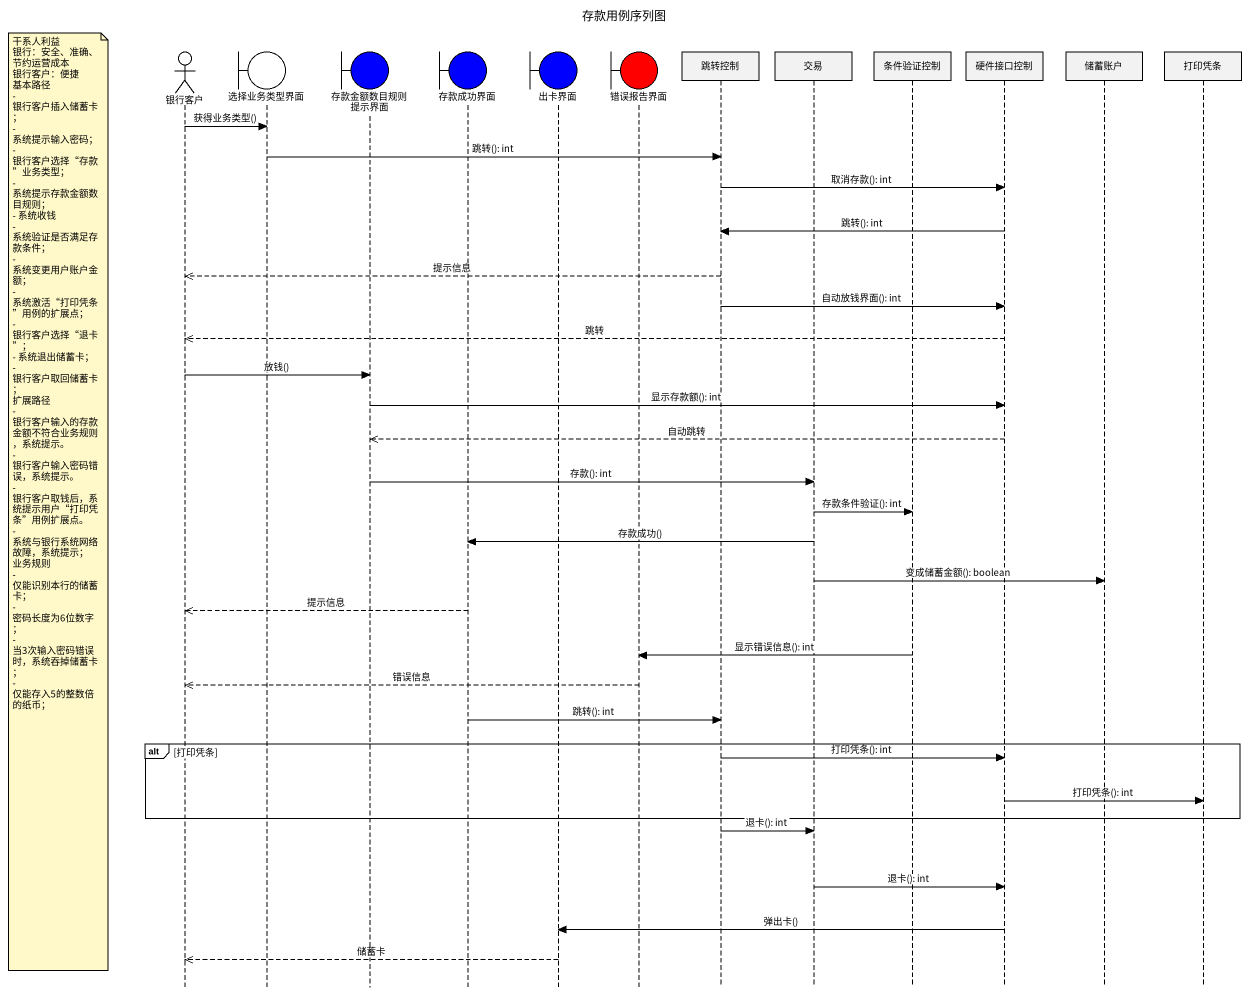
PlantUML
@startuml
title 存款用例序列图
hide footbox
actor 银行客户
boundary 选择业务类型界面
boundary 存款金额数目规则提示界面 #0000FF
boundary 存款成功界面 #0000FF
boundary 出卡界面 #0000FF
boundary 错误报告界面 #FF0000
participant 跳转控制
participant 交易
participant 条件验证控制
participant 硬件接口控制
participant 储蓄账户
participant 打印凭条

银行客户 -> 选择业务类型界面 : 获得业务类型()
选择业务类型界面 -> 跳转控制 : 跳转(): int
跳转控制 -> 硬件接口控制 : 取消存款(): int
硬件接口控制 -> 跳转控制 : 跳转(): int
跳转控制 -->> 银行客户 : 提示信息
跳转控制 -> 硬件接口控制 : 自动放钱界面(): int
硬件接口控制 -->> 银行客户 : 跳转
银行客户 -> 存款金额数目规则提示界面 : 放钱()
存款金额数目规则提示界面 -> 硬件接口控制 : 显示存款额(): int
硬件接口控制 -->> 存款金额数目规则提示界面 : 自动跳转
存款金额数目规则提示界面 -> 交易 : 存款(): int
note left of 银行客户
  干系人利益
  银行：安全、准确、节约运营成本
  银行客户：便捷
  基本路径
  - 银行客户插入储蓄卡；
  - 系统提示输入密码；
  - 银行客户选择“存款”业务类型；
  - 系统提示存款金额数目规则；
  - 系统收钱
  - 系统验证是否满足存款条件；
  - 系统变更用户账户金额；
  - 系统激活“打印凭条”用例的扩展点；
  - 银行客户选择“退卡”；
  - 系统退出储蓄卡；
  - 银行客户取回储蓄卡；
  扩展路径
  - 银行客户输入的存款金额不符合业务规则，系统提示。
  - 银行客户输入密码错误，系统提示。
  - 银行客户取钱后，系统提示用户“打印凭条”用例扩展点。
  - 系统与银行系统网络故障，系统提示；
  业务规则
  - 仅能识别本行的储蓄卡；
  - 密码长度为6位数字；
  - 当3次输入密码错误时，系统吞掉储蓄卡；
  - 仅能存入5的整数倍的纸币；
end note
交易 -> 条件验证控制 : 存款条件验证(): int
交易 -> 存款成功界面 : 存款成功()
交易 -> 储蓄账户 : 变成储蓄金额(): boolean
存款成功界面 -->> 银行客户 : 提示信息
条件验证控制 -> 错误报告界面 : 显示错误信息(): int
错误报告界面 -->> 银行客户 : 错误信息
存款成功界面 -> 跳转控制 : 跳转(): int
alt 打印凭条
  跳转控制 -> 硬件接口控制 : 打印凭条(): int
  硬件接口控制 -> 打印凭条 : 打印凭条(): int
end
跳转控制 -> 交易 : 退卡(): int
交易 -> 硬件接口控制 : 退卡(): int
硬件接口控制 -> 出卡界面 : 弹出卡()
出卡界面 -->> 银行客户 : 储蓄卡
@enduml
